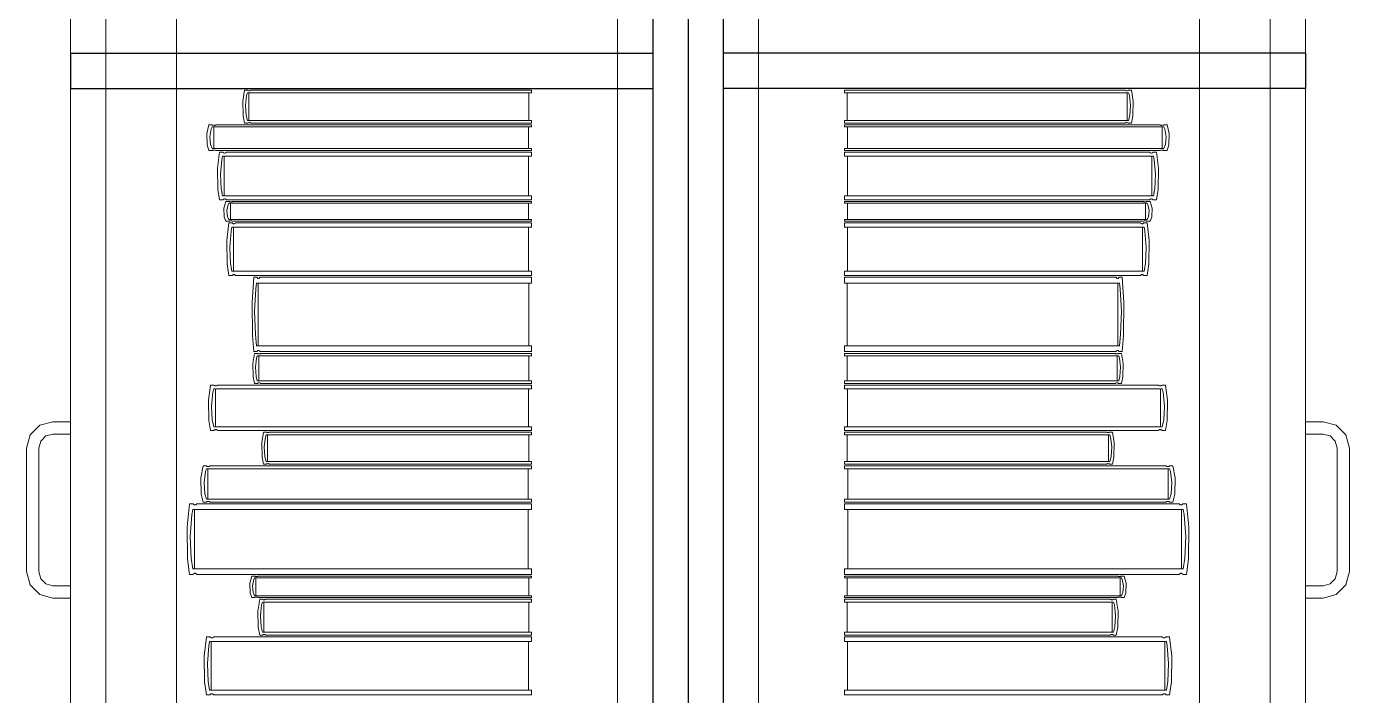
# Model space of a CAD drawing. Header units: inches. Extents: x -19 to 5698, y -728 to 92.
# Drawn here: x 104.835 to 105.585, y 19.856 to 20.236 of the extents above; entities that cross this region are included whole.
import ezdxf

# ---------------------------------------------------------------- set-up
doc = ezdxf.new("R2010")
doc.units = ezdxf.units.IN
doc.header["$MEASUREMENT"] = 0
doc.set_wipeout_variables(frame=1)
doc.linetypes.add('Wipeout_Contour', pattern=[1, 0, -1])
doc.layers.add('Interior - Mobiliario', color=7, linetype='Continuous')

msp = doc.modelspace()

# ---------------------------------------------------------------- linework, layer by layer
at = {"layer": 'Interior - Mobiliario', "color": 175, "linetype": 'Continuous', "lineweight": 13}
for p, q in [((104.88026, 19.48074), (104.88026, 20.94074)), ((105.19026, 20.94074), (105.19026, 19.48074)), ((105.23026, 20.94074), (105.23026, 19.48074)), ((105.54026, 19.48074), (105.54026, 20.94074)), ((104.95803, 20.18518), (104.95783, 20.19352)), ((104.96007, 20.19683), (104.95939, 20.19111)), ((104.95939, 20.19111), (104.9598, 20.18537)), ((105.46045, 20.19683), (105.46113, 20.19111)), ((105.46113, 20.19111), (105.46072, 20.18537)), ((105.46249, 20.18518), (105.46269, 20.19352)), ((104.95892, 20.18109), (104.95803, 20.18518)), ((104.9598, 20.18537), (104.96055, 20.18258)), ((104.96055, 20.18258), (105.1216, 20.18258)), ((105.1216, 20.18258), (105.1216, 20.18109)), ((105.45997, 20.18258), (105.29892, 20.18258)), ((105.29892, 20.18258), (105.29892, 20.18109)), ((105.46072, 20.18537), (105.45997, 20.18258)), ((105.4616, 20.18109), (105.46249, 20.18518)), ((104.93744, 20.17525), (104.93867, 20.18009)), ((104.93767, 20.16875), (104.93744, 20.17525)), ((104.93867, 20.18009), (104.94066, 20.18009)), ((104.93996, 20.17783), (104.9392, 20.17337)), ((104.9405, 20.17893), (104.93996, 20.17783)), ((105.1216, 20.17893), (104.9405, 20.17893)), ((104.94066, 20.18009), (104.94081, 20.18001)), ((104.94081, 20.18001), (104.94105, 20.17993)), ((104.94105, 20.17993), (104.9413, 20.17987)), ((104.9413, 20.17987), (104.94157, 20.17985)), ((104.94142, 20.16673), (104.94142, 20.17893)), ((104.94157, 20.17985), (104.94184, 20.17985)), ((104.94184, 20.17985), (104.9421, 20.17988)), ((104.9421, 20.17988), (104.94236, 20.17994)), ((104.94236, 20.17994), (104.94259, 20.18003)), ((104.94259, 20.18003), (104.94269, 20.18009)), ((104.94269, 20.18009), (105.1216, 20.18009)), ((104.96069, 20.18109), (104.95892, 20.18109)), ((104.96078, 20.18116), (104.96069, 20.18109)), ((104.96099, 20.18127), (104.96078, 20.18116)), ((104.96121, 20.18135), (104.96099, 20.18127)), ((104.96145, 20.1814), (104.96121, 20.18135)), ((104.96169, 20.1814), (104.96145, 20.1814)), ((104.96192, 20.18137), (104.96169, 20.1814)), ((104.96215, 20.1813), (104.96192, 20.18137)), ((104.96236, 20.18119), (104.96215, 20.1813)), ((104.96249, 20.18109), (104.96236, 20.18119)), ((105.1216, 20.18109), (104.96249, 20.18109)), ((105.11977, 20.17893), (105.11977, 20.16673)), ((105.1216, 20.18009), (105.1216, 20.17893)), ((105.29892, 20.18109), (105.45803, 20.18109)), ((105.47783, 20.18009), (105.29892, 20.18009)), ((105.29892, 20.18009), (105.29892, 20.17893)), ((105.29892, 20.17893), (105.48002, 20.17893)), ((105.30075, 20.17893), (105.30075, 20.16673)), ((105.45803, 20.18109), (105.45816, 20.18119)), ((105.45816, 20.18119), (105.45837, 20.1813)), ((105.45837, 20.1813), (105.4586, 20.18137)), ((105.4586, 20.18137), (105.45883, 20.1814)), ((105.45883, 20.1814), (105.45907, 20.1814)), ((105.45907, 20.1814), (105.45931, 20.18135)), ((105.45931, 20.18135), (105.45953, 20.18127)), ((105.45953, 20.18127), (105.45974, 20.18116)), ((105.45974, 20.18116), (105.45983, 20.18109)), ((105.45983, 20.18109), (105.4616, 20.18109)), ((105.47793, 20.18003), (105.47783, 20.18009)), ((105.47816, 20.17994), (105.47793, 20.18003)), ((105.47842, 20.17988), (105.47816, 20.17994)), ((105.47868, 20.17985), (105.47842, 20.17988)), ((105.47895, 20.17985), (105.47868, 20.17985)), ((105.47922, 20.17987), (105.47895, 20.17985)), ((105.4791, 20.16673), (105.4791, 20.17893)), ((105.47947, 20.17993), (105.47922, 20.17987)), ((105.47971, 20.18001), (105.47947, 20.17993)), ((105.47986, 20.18009), (105.47971, 20.18001)), ((105.48185, 20.18009), (105.47986, 20.18009)), ((105.48002, 20.17893), (105.48056, 20.17783)), ((105.48056, 20.17783), (105.48132, 20.17337)), ((105.48307, 20.17525), (105.48185, 20.18009)), ((105.48285, 20.16875), (105.48307, 20.17525)), ((104.93867, 20.16557), (104.93767, 20.16875)), ((104.9392, 20.17337), (104.93966, 20.16891)), ((104.93966, 20.16891), (104.9405, 20.16673)), ((105.48086, 20.16891), (105.48002, 20.16673)), ((105.48132, 20.17337), (105.48086, 20.16891)), ((105.48185, 20.16557), (105.48285, 20.16875)), ((104.94066, 20.16557), (104.93867, 20.16557)), ((104.9405, 20.16673), (105.1216, 20.16673)), ((104.94076, 20.16563), (104.94066, 20.16557)), ((104.94099, 20.16571), (104.94076, 20.16563)), ((104.94125, 20.16578), (104.94099, 20.16571)), ((104.94151, 20.16581), (104.94125, 20.16578)), ((104.94178, 20.16581), (104.94151, 20.16581)), ((104.94205, 20.16579), (104.94178, 20.16581)), ((104.9423, 20.16573), (104.94205, 20.16579)), ((104.94254, 20.16565), (104.9423, 20.16573)), ((104.94269, 20.16557), (104.94254, 20.16565)), ((105.1216, 20.16557), (104.94269, 20.16557)), ((104.9435, 20.15559), (104.94468, 20.16457)), ((104.94468, 20.16457), (104.94661, 20.16457)), ((104.94593, 20.16037), (104.94519, 20.15212)), ((104.94645, 20.16241), (104.94593, 20.16037)), ((105.1216, 20.16241), (104.94645, 20.16241)), ((104.94661, 20.16457), (104.94675, 20.16442)), ((104.94675, 20.16442), (104.94698, 20.16427)), ((104.94698, 20.16427), (104.94723, 20.16417)), ((104.94723, 20.16417), (104.94748, 20.16412)), ((104.94734, 20.1398), (104.94734, 20.16241)), ((104.94734, 20.16241), (105.11983, 20.16241)), ((104.94748, 20.16412), (104.94775, 20.16413)), ((104.94775, 20.16413), (104.948, 20.16419)), ((104.948, 20.16419), (104.94824, 20.1643)), ((104.94824, 20.1643), (104.94847, 20.16446)), ((104.94847, 20.16446), (104.94857, 20.16457)), ((104.94857, 20.16457), (105.1216, 20.16457)), ((105.11983, 20.16241), (105.11983, 20.1398)), ((105.1216, 20.16673), (105.1216, 20.16557)), ((105.1216, 20.16457), (105.1216, 20.16241)), ((105.48002, 20.16673), (105.29892, 20.16673)), ((105.29892, 20.16673), (105.29892, 20.16557)), ((105.29892, 20.16557), (105.47783, 20.16557)), ((105.47195, 20.16457), (105.29892, 20.16457)), ((105.29892, 20.16457), (105.29892, 20.16241)), ((105.29892, 20.16241), (105.47407, 20.16241)), ((105.47318, 20.16241), (105.30069, 20.16241)), ((105.30069, 20.16241), (105.30069, 20.1398)), ((105.47205, 20.16446), (105.47195, 20.16457)), ((105.47227, 20.1643), (105.47205, 20.16446)), ((105.47252, 20.16419), (105.47227, 20.1643)), ((105.47277, 20.16413), (105.47252, 20.16419)), ((105.47303, 20.16412), (105.47277, 20.16413)), ((105.47329, 20.16417), (105.47303, 20.16412)), ((105.47318, 20.1398), (105.47318, 20.16241)), ((105.47354, 20.16427), (105.47329, 20.16417)), ((105.47377, 20.16442), (105.47354, 20.16427)), ((105.47391, 20.16457), (105.47377, 20.16442)), ((105.47584, 20.16457), (105.47391, 20.16457)), ((105.47407, 20.16241), (105.47459, 20.16037)), ((105.47459, 20.16037), (105.47533, 20.15212)), ((105.47702, 20.15559), (105.47584, 20.16457)), ((105.47783, 20.16557), (105.47798, 20.16565)), ((105.47798, 20.16565), (105.47822, 20.16573)), ((105.47822, 20.16573), (105.47847, 20.16579)), ((105.47847, 20.16579), (105.47874, 20.16581)), ((105.47874, 20.16581), (105.47901, 20.16581)), ((105.47901, 20.16581), (105.47927, 20.16578)), ((105.47927, 20.16578), (105.47952, 20.16571)), ((105.47952, 20.16571), (105.47976, 20.16563)), ((105.47976, 20.16563), (105.47986, 20.16557)), ((105.47986, 20.16557), (105.48185, 20.16557)), ((104.94372, 20.14355), (104.9435, 20.15559)), ((105.4768, 20.14355), (105.47702, 20.15559)), ((104.94519, 20.15212), (104.94564, 20.14383)), ((105.47533, 20.15212), (105.47488, 20.14383)), ((104.94468, 20.13764), (104.94372, 20.14355)), ((104.94661, 20.13764), (104.94468, 20.13764)), ((104.94564, 20.14383), (104.94645, 20.1398)), ((104.94645, 20.1398), (105.1216, 20.1398)), ((104.9467, 20.13775), (104.94661, 20.13764)), ((104.94693, 20.13791), (104.9467, 20.13775)), ((104.94717, 20.13802), (104.94693, 20.13791)), ((104.94743, 20.13808), (104.94717, 20.13802)), ((105.11983, 20.1398), (104.94734, 20.1398)), ((104.94769, 20.13809), (104.94743, 20.13808)), ((104.94795, 20.13804), (104.94769, 20.13809)), ((104.94819, 20.13794), (104.94795, 20.13804)), ((104.94842, 20.13779), (104.94819, 20.13794)), ((104.94857, 20.13764), (104.94842, 20.13779)), ((105.1216, 20.13764), (104.94857, 20.13764)), ((105.1216, 20.1398), (105.1216, 20.13764)), ((105.47407, 20.1398), (105.29892, 20.1398)), ((105.29892, 20.1398), (105.29892, 20.13764)), ((105.29892, 20.13764), (105.47195, 20.13764)), ((105.30069, 20.1398), (105.47318, 20.1398)), ((105.47195, 20.13764), (105.4721, 20.13779)), ((105.4721, 20.13779), (105.47233, 20.13794)), ((105.47233, 20.13794), (105.47257, 20.13804)), ((105.47257, 20.13804), (105.47283, 20.13809)), ((105.47283, 20.13809), (105.47309, 20.13808)), ((105.47309, 20.13808), (105.47335, 20.13802)), ((105.47335, 20.13802), (105.47359, 20.13791)), ((105.47359, 20.13791), (105.47382, 20.13775)), ((105.47382, 20.13775), (105.47391, 20.13764)), ((105.47391, 20.13764), (105.47584, 20.13764)), ((105.47488, 20.14383), (105.47407, 20.1398)), ((105.47584, 20.13764), (105.4768, 20.14355)), ((104.94717, 20.13293), (104.94833, 20.13664)), ((104.94738, 20.12796), (104.94717, 20.13293)), ((104.94833, 20.13664), (104.95022, 20.13664)), ((104.94955, 20.13491), (104.94883, 20.1315)), ((104.94883, 20.1315), (104.94927, 20.12808)), ((104.95006, 20.13575), (104.94955, 20.13491)), ((105.1216, 20.13575), (104.95006, 20.13575)), ((104.95022, 20.13664), (104.95036, 20.13658)), ((104.95036, 20.13658), (104.95058, 20.13652)), ((104.95058, 20.13652), (104.95082, 20.13648)), ((104.95082, 20.13648), (104.95108, 20.13646)), ((104.95093, 20.12642), (104.95093, 20.13575)), ((104.95108, 20.13646), (104.95133, 20.13646)), ((104.95133, 20.13646), (104.95158, 20.13648)), ((104.95158, 20.13648), (104.95182, 20.13653)), ((104.95182, 20.13653), (104.95204, 20.1366)), ((104.95204, 20.1366), (104.95213, 20.13664)), ((104.95213, 20.13664), (105.1216, 20.13664)), ((105.11987, 20.13575), (105.11987, 20.12642)), ((105.1216, 20.13664), (105.1216, 20.13575)), ((105.46839, 20.13664), (105.29892, 20.13664)), ((105.29892, 20.13664), (105.29892, 20.13575)), ((105.29892, 20.13575), (105.47046, 20.13575)), ((105.30065, 20.13575), (105.30065, 20.12642)), ((105.46848, 20.1366), (105.46839, 20.13664)), ((105.4687, 20.13653), (105.46848, 20.1366)), ((105.46894, 20.13648), (105.4687, 20.13653)), ((105.46919, 20.13646), (105.46894, 20.13648)), ((105.46944, 20.13646), (105.46919, 20.13646)), ((105.4697, 20.13648), (105.46944, 20.13646)), ((105.46959, 20.12642), (105.46959, 20.13575)), ((105.46994, 20.13652), (105.4697, 20.13648)), ((105.47016, 20.13658), (105.46994, 20.13652)), ((105.4703, 20.13664), (105.47016, 20.13658)), ((105.47219, 20.13664), (105.4703, 20.13664)), ((105.47046, 20.13575), (105.47097, 20.13491)), ((105.47097, 20.13491), (105.47169, 20.1315)), ((105.47169, 20.1315), (105.47125, 20.12808)), ((105.47335, 20.13293), (105.47219, 20.13664)), ((105.47314, 20.12796), (105.47335, 20.13293)), ((104.94833, 20.12553), (104.94738, 20.12796)), ((104.95022, 20.12553), (104.94833, 20.12553)), ((104.94885, 20.11458), (104.95001, 20.12453)), ((104.94927, 20.12808), (104.95006, 20.12642)), ((104.95001, 20.12453), (104.95187, 20.12453)), ((104.95006, 20.12642), (105.1216, 20.12642)), ((104.95031, 20.12557), (104.95022, 20.12553)), ((104.95053, 20.12564), (104.95031, 20.12557)), ((104.95077, 20.12568), (104.95053, 20.12564)), ((104.95102, 20.12571), (104.95077, 20.12568)), ((104.95127, 20.12571), (104.95102, 20.12571)), ((104.95153, 20.12569), (104.95127, 20.12571)), ((104.95177, 20.12565), (104.95153, 20.12569)), ((104.95199, 20.12559), (104.95177, 20.12565)), ((104.95187, 20.12453), (104.95201, 20.12437)), ((104.95213, 20.12553), (104.95199, 20.12559)), ((104.95201, 20.12437), (104.95223, 20.1242)), ((105.1216, 20.12553), (104.95213, 20.12553)), ((104.95223, 20.1242), (104.95247, 20.12408)), ((104.95247, 20.12408), (104.95272, 20.12403)), ((104.95272, 20.12403), (104.95298, 20.12404)), ((104.95298, 20.12404), (104.95322, 20.1241)), ((104.95322, 20.1241), (104.95346, 20.12423)), ((104.95346, 20.12423), (104.95368, 20.12441)), ((104.95368, 20.12441), (104.95377, 20.12453)), ((104.95377, 20.12453), (105.1216, 20.12453)), ((105.1216, 20.12642), (105.1216, 20.12553)), ((105.1216, 20.12453), (105.1216, 20.12214)), ((105.47046, 20.12642), (105.29892, 20.12642)), ((105.29892, 20.12642), (105.29892, 20.12553)), ((105.29892, 20.12553), (105.46839, 20.12553)), ((105.46675, 20.12453), (105.29892, 20.12453)), ((105.29892, 20.12453), (105.29892, 20.12214)), ((105.46684, 20.12441), (105.46675, 20.12453)), ((105.46706, 20.12423), (105.46684, 20.12441)), ((105.4673, 20.1241), (105.46706, 20.12423)), ((105.46754, 20.12404), (105.4673, 20.1241)), ((105.4678, 20.12403), (105.46754, 20.12404)), ((105.46805, 20.12408), (105.4678, 20.12403)), ((105.46829, 20.1242), (105.46805, 20.12408)), ((105.46851, 20.12437), (105.46829, 20.1242)), ((105.46839, 20.12553), (105.46853, 20.12559)), ((105.46865, 20.12453), (105.46851, 20.12437)), ((105.46853, 20.12559), (105.46875, 20.12565)), ((105.47051, 20.12453), (105.46865, 20.12453)), ((105.46875, 20.12565), (105.46899, 20.12569)), ((105.46899, 20.12569), (105.46924, 20.12571)), ((105.46924, 20.12571), (105.4695, 20.12571)), ((105.4695, 20.12571), (105.46975, 20.12568)), ((105.46975, 20.12568), (105.46999, 20.12564)), ((105.46999, 20.12564), (105.47021, 20.12557)), ((105.47021, 20.12557), (105.4703, 20.12553)), ((105.4703, 20.12553), (105.47219, 20.12553)), ((105.47125, 20.12808), (105.47046, 20.12642)), ((105.47167, 20.11458), (105.47051, 20.12453)), ((105.47219, 20.12553), (105.47314, 20.12796)), ((104.95121, 20.11988), (104.9505, 20.11073)), ((104.95172, 20.12214), (104.95121, 20.11988)), ((105.1216, 20.12214), (104.95172, 20.12214)), ((104.95258, 20.09708), (104.95258, 20.12214)), ((105.11989, 20.12214), (105.11989, 20.09708)), ((105.29892, 20.12214), (105.4688, 20.12214)), ((105.30063, 20.12214), (105.30063, 20.09708)), ((105.46794, 20.09708), (105.46794, 20.12214)), ((105.4688, 20.12214), (105.46931, 20.11988)), ((105.46931, 20.11988), (105.47002, 20.11073)), ((104.94907, 20.10124), (104.94885, 20.11458)), ((104.9505, 20.11073), (104.95093, 20.10155)), ((105.47002, 20.11073), (105.46959, 20.10155)), ((105.47145, 20.10124), (105.47167, 20.11458)), ((104.95001, 20.09469), (104.94907, 20.10124)), ((104.95093, 20.10155), (104.95172, 20.09708)), ((105.46959, 20.10155), (105.4688, 20.09708)), ((105.47051, 20.09469), (105.47145, 20.10124)), ((104.95187, 20.09469), (104.95001, 20.09469)), ((104.95172, 20.09708), (105.1216, 20.09708)), ((104.95197, 20.09481), (104.95187, 20.09469)), ((104.95218, 20.09499), (104.95197, 20.09481)), ((104.95242, 20.09512), (104.95218, 20.09499)), ((104.95267, 20.09518), (104.95242, 20.09512)), ((104.95292, 20.09519), (104.95267, 20.09518)), ((104.95317, 20.09514), (104.95292, 20.09519)), ((104.95341, 20.09502), (104.95317, 20.09514)), ((104.95363, 20.09485), (104.95341, 20.09502)), ((104.95377, 20.09469), (104.95363, 20.09485)), ((105.1216, 20.09469), (104.95377, 20.09469)), ((104.96311, 20.07962), (104.96416, 20.09369)), ((104.96416, 20.09369), (104.96588, 20.09369)), ((104.96588, 20.09369), (104.966, 20.09347)), ((104.966, 20.09347), (104.96621, 20.09322)), ((104.96621, 20.09322), (104.96643, 20.09306)), ((104.96643, 20.09306), (104.96666, 20.09299)), ((104.96666, 20.09299), (104.96689, 20.093)), ((104.96689, 20.093), (104.96712, 20.09309)), ((104.96712, 20.09309), (104.96733, 20.09327)), ((104.96733, 20.09327), (104.96753, 20.09353)), ((104.96753, 20.09353), (104.96762, 20.09369)), ((104.96762, 20.09369), (105.1216, 20.09369)), ((105.1216, 20.09708), (105.1216, 20.09469)), ((105.1216, 20.09369), (105.1216, 20.09032)), ((105.4688, 20.09708), (105.29892, 20.09708)), ((105.29892, 20.09708), (105.29892, 20.09469)), ((105.29892, 20.09469), (105.46675, 20.09469)), ((105.4529, 20.09369), (105.29892, 20.09369)), ((105.29892, 20.09369), (105.29892, 20.09032)), ((105.45299, 20.09353), (105.4529, 20.09369)), ((105.45319, 20.09327), (105.45299, 20.09353)), ((105.4534, 20.09309), (105.45319, 20.09327)), ((105.45363, 20.093), (105.4534, 20.09309)), ((105.45386, 20.09299), (105.45363, 20.093)), ((105.45409, 20.09306), (105.45386, 20.09299)), ((105.45431, 20.09322), (105.45409, 20.09306)), ((105.45451, 20.09347), (105.45431, 20.09322)), ((105.45464, 20.09369), (105.45451, 20.09347)), ((105.45636, 20.09369), (105.45464, 20.09369)), ((105.45741, 20.07962), (105.45636, 20.09369)), ((105.46675, 20.09469), (105.46689, 20.09485)), ((105.46689, 20.09485), (105.46711, 20.09502)), ((105.46711, 20.09502), (105.46735, 20.09514)), ((105.46735, 20.09514), (105.4676, 20.09519)), ((105.4676, 20.09519), (105.46785, 20.09518)), ((105.46785, 20.09518), (105.4681, 20.09512)), ((105.4681, 20.09512), (105.46834, 20.09499)), ((105.46834, 20.09499), (105.46855, 20.09481)), ((105.46855, 20.09481), (105.46865, 20.09469)), ((105.46865, 20.09469), (105.47051, 20.09469)), ((104.96527, 20.08712), (104.96461, 20.07418)), ((104.96574, 20.09032), (104.96527, 20.08712)), ((105.1216, 20.09032), (104.96574, 20.09032)), ((104.96653, 20.05487), (104.96653, 20.09032)), ((105.12003, 20.09032), (105.12003, 20.05487)), ((105.29892, 20.09032), (105.45478, 20.09032)), ((105.30049, 20.09032), (105.30049, 20.05487)), ((105.45399, 20.05487), (105.45399, 20.09032)), ((105.45478, 20.09032), (105.45525, 20.08712)), ((105.45525, 20.08712), (105.45591, 20.07418)), ((104.9633, 20.06075), (104.96311, 20.07962)), ((105.45722, 20.06075), (105.45741, 20.07962)), ((104.96461, 20.07418), (104.96501, 20.06119)), ((105.45591, 20.07418), (105.45551, 20.06119)), ((104.96416, 20.0515), (104.9633, 20.06075)), ((104.96501, 20.06119), (104.96574, 20.05487)), ((105.45551, 20.06119), (105.45478, 20.05487)), ((105.45636, 20.0515), (105.45722, 20.06075)), ((104.9635, 20.04484), (104.96455, 20.0505)), ((104.96588, 20.0515), (104.96416, 20.0515)), ((104.96455, 20.0505), (104.96626, 20.0505)), ((104.96566, 20.04785), (104.965, 20.04265)), ((104.96612, 20.04914), (104.96566, 20.04785)), ((104.96574, 20.05487), (105.1216, 20.05487)), ((104.96596, 20.05166), (104.96588, 20.0515)), ((104.96616, 20.05192), (104.96596, 20.05166)), ((105.1216, 20.04914), (104.96612, 20.04914)), ((104.96638, 20.0521), (104.96616, 20.05192)), ((104.96626, 20.0505), (104.96639, 20.05041)), ((104.96661, 20.05219), (104.96638, 20.0521)), ((104.96639, 20.05041), (104.96659, 20.05031)), ((104.96659, 20.05031), (104.96681, 20.05025)), ((104.96684, 20.0522), (104.96661, 20.05219)), ((104.96681, 20.05025), (104.96704, 20.05021)), ((104.96707, 20.05213), (104.96684, 20.0522)), ((104.96691, 20.03488), (104.96691, 20.04914)), ((104.96704, 20.05021), (104.96727, 20.05022)), ((104.96729, 20.05197), (104.96707, 20.05213)), ((104.96727, 20.05022), (104.9675, 20.05026)), ((104.96749, 20.05172), (104.96729, 20.05197)), ((104.96762, 20.0515), (104.96749, 20.05172)), ((104.9675, 20.05026), (104.96771, 20.05033)), ((105.1216, 20.0515), (104.96762, 20.0515)), ((104.96771, 20.05033), (104.96791, 20.05043)), ((104.96791, 20.05043), (104.968, 20.0505)), ((104.968, 20.0505), (105.1216, 20.0505)), ((105.12003, 20.04914), (105.12003, 20.03488)), ((105.1216, 20.05487), (105.1216, 20.0515)), ((105.1216, 20.0505), (105.1216, 20.04914)), ((105.45478, 20.05487), (105.29892, 20.05487)), ((105.29892, 20.05487), (105.29892, 20.0515)), ((105.29892, 20.0515), (105.4529, 20.0515)), ((105.45252, 20.0505), (105.29892, 20.0505)), ((105.29892, 20.0505), (105.29892, 20.04914)), ((105.29892, 20.04914), (105.4544, 20.04914)), ((105.30049, 20.04914), (105.30049, 20.03488)), ((105.45261, 20.05043), (105.45252, 20.0505)), ((105.45281, 20.05033), (105.45261, 20.05043)), ((105.45302, 20.05026), (105.45281, 20.05033)), ((105.4529, 20.0515), (105.45303, 20.05172)), ((105.45325, 20.05022), (105.45302, 20.05026)), ((105.45303, 20.05172), (105.45323, 20.05197)), ((105.45323, 20.05197), (105.45345, 20.05213)), ((105.45348, 20.05021), (105.45325, 20.05022)), ((105.45345, 20.05213), (105.45368, 20.0522)), ((105.45371, 20.05025), (105.45348, 20.05021)), ((105.45361, 20.03488), (105.45361, 20.04914)), ((105.45368, 20.0522), (105.45391, 20.05219)), ((105.45393, 20.05031), (105.45371, 20.05025)), ((105.45391, 20.05219), (105.45414, 20.0521)), ((105.45413, 20.05041), (105.45393, 20.05031)), ((105.45426, 20.0505), (105.45413, 20.05041)), ((105.45414, 20.0521), (105.45436, 20.05192)), ((105.45597, 20.0505), (105.45426, 20.0505)), ((105.45436, 20.05192), (105.45456, 20.05166)), ((105.4544, 20.04914), (105.45486, 20.04785)), ((105.45456, 20.05166), (105.45464, 20.0515)), ((105.45464, 20.0515), (105.45636, 20.0515)), ((105.45486, 20.04785), (105.45552, 20.04265)), ((105.45702, 20.04484), (105.45597, 20.0505)), ((104.96369, 20.03724), (104.9635, 20.04484)), ((104.965, 20.04265), (104.9654, 20.03742)), ((105.45552, 20.04265), (105.45512, 20.03742)), ((105.45683, 20.03724), (105.45702, 20.04484)), ((104.93839, 20.02396), (104.93962, 20.03252)), ((104.93962, 20.03252), (104.94159, 20.03252)), ((104.94159, 20.03252), (104.94174, 20.03238)), ((104.94351, 20.03242), (104.94361, 20.03252)), ((104.94361, 20.03252), (105.1216, 20.03252)), ((104.96455, 20.03352), (104.96369, 20.03724)), ((104.96626, 20.03352), (104.96455, 20.03352)), ((104.9654, 20.03742), (104.96612, 20.03488)), ((104.96612, 20.03488), (105.1216, 20.03488)), ((104.96634, 20.03358), (104.96626, 20.03352)), ((104.96654, 20.03369), (104.96634, 20.03358)), ((104.96676, 20.03376), (104.96654, 20.03369)), ((104.96699, 20.0338), (104.96676, 20.03376)), ((104.96722, 20.0338), (104.96699, 20.0338)), ((104.96745, 20.03377), (104.96722, 20.0338)), ((104.96767, 20.03371), (104.96745, 20.03377)), ((104.96787, 20.03361), (104.96767, 20.03371)), ((104.968, 20.03352), (104.96787, 20.03361)), ((105.1216, 20.03352), (104.968, 20.03352)), ((105.1216, 20.03488), (105.1216, 20.03352)), ((105.1216, 20.03252), (105.1216, 20.03047)), ((105.4544, 20.03488), (105.29892, 20.03488)), ((105.29892, 20.03488), (105.29892, 20.03352)), ((105.29892, 20.03352), (105.45252, 20.03352)), ((105.47691, 20.03252), (105.29892, 20.03252)), ((105.29892, 20.03252), (105.29892, 20.03047)), ((105.45252, 20.03352), (105.45265, 20.03361)), ((105.45265, 20.03361), (105.45285, 20.03371)), ((105.45285, 20.03371), (105.45307, 20.03377)), ((105.45307, 20.03377), (105.4533, 20.0338)), ((105.4533, 20.0338), (105.45353, 20.0338)), ((105.45353, 20.0338), (105.45376, 20.03376)), ((105.45376, 20.03376), (105.45398, 20.03369)), ((105.45398, 20.03369), (105.45418, 20.03358)), ((105.45418, 20.03358), (105.45426, 20.03352)), ((105.45426, 20.03352), (105.45597, 20.03352)), ((105.45512, 20.03742), (105.4544, 20.03488)), ((105.45597, 20.03352), (105.45683, 20.03724)), ((105.47701, 20.03242), (105.47691, 20.03252)), ((105.47893, 20.03252), (105.47878, 20.03238)), ((105.4809, 20.03252), (105.47893, 20.03252)), ((105.48213, 20.02396), (105.4809, 20.03252)), ((104.9409, 20.02852), (104.94014, 20.02065)), ((104.94144, 20.03047), (104.9409, 20.02852)), ((105.1216, 20.03047), (104.94144, 20.03047)), ((104.94174, 20.03238), (104.94198, 20.03223)), ((104.94198, 20.03223), (104.94223, 20.03214)), ((104.94223, 20.03214), (104.9425, 20.03209)), ((104.94235, 20.00892), (104.94235, 20.03047)), ((104.9425, 20.03209), (104.94277, 20.03209)), ((104.94277, 20.03209), (104.94303, 20.03215)), ((104.94303, 20.03215), (104.94328, 20.03226)), ((104.94328, 20.03226), (104.94351, 20.03242)), ((105.11978, 20.03047), (105.11978, 20.00892)), ((105.29892, 20.03047), (105.47908, 20.03047)), ((105.30074, 20.03047), (105.30074, 20.00892)), ((105.47724, 20.03226), (105.47701, 20.03242)), ((105.47749, 20.03215), (105.47724, 20.03226)), ((105.47775, 20.03209), (105.47749, 20.03215)), ((105.47802, 20.03209), (105.47775, 20.03209)), ((105.47829, 20.03214), (105.47802, 20.03209)), ((105.47817, 20.00892), (105.47817, 20.03047)), ((105.47854, 20.03223), (105.47829, 20.03214)), ((105.47878, 20.03238), (105.47854, 20.03223)), ((105.47908, 20.03047), (105.47962, 20.02852)), ((105.47962, 20.02852), (105.48038, 20.02065)), ((104.93862, 20.01249), (104.93839, 20.02396)), ((104.94014, 20.02065), (104.9406, 20.01276)), ((105.48038, 20.02065), (105.47992, 20.01276)), ((105.4819, 20.01249), (105.48213, 20.02396)), ((104.84276, 20.00973), (104.85026, 20.01174)), ((104.85026, 20.01174), (104.86026, 20.01174)), ((104.86026, 20.01174), (104.86026, 20.00474)), ((104.93962, 20.00686), (104.93862, 20.01249)), ((104.9406, 20.01276), (104.94144, 20.00892)), ((105.47992, 20.01276), (105.47908, 20.00892)), ((105.4809, 20.00686), (105.4819, 20.01249)), ((105.57026, 20.01174), (105.56026, 20.01174)), ((105.56026, 20.01174), (105.56026, 20.00474)), ((105.57776, 20.00973), (105.57026, 20.01174)), ((104.83526, 19.99674), (104.83727, 20.00424)), ((104.83727, 20.00424), (104.84276, 20.00973)), ((104.84626, 20.00366), (104.84333, 20.00074)), ((104.85026, 20.00474), (104.84626, 20.00366)), ((104.86026, 20.00474), (104.85026, 20.00474)), ((104.94159, 20.00686), (104.93962, 20.00686)), ((104.94144, 20.00892), (105.1216, 20.00892)), ((104.9417, 20.00696), (104.94159, 20.00686)), ((104.94193, 20.00712), (104.9417, 20.00696)), ((104.94218, 20.00723), (104.94193, 20.00712)), ((104.94244, 20.00729), (104.94218, 20.00723)), ((104.94271, 20.00729), (104.94244, 20.00729)), ((104.94297, 20.00725), (104.94271, 20.00729)), ((104.94323, 20.00715), (104.94297, 20.00725)), ((104.94346, 20.007), (104.94323, 20.00715)), ((104.94361, 20.00686), (104.94346, 20.007)), ((105.1216, 20.00686), (104.94361, 20.00686)), ((104.96863, 19.9998), (104.96965, 20.00586)), ((104.96965, 20.00586), (104.9713, 20.00586)), ((104.97072, 20.00303), (104.97009, 19.99745)), ((104.97117, 20.00441), (104.97072, 20.00303)), ((105.1216, 20.00441), (104.97117, 20.00441)), ((104.9713, 20.00586), (104.97143, 20.00577)), ((104.97143, 20.00577), (104.97162, 20.00566)), ((104.97162, 20.00566), (104.97184, 20.00559)), ((104.97184, 20.00559), (104.97206, 20.00556)), ((104.97193, 19.98913), (104.97193, 20.00441)), ((104.97206, 20.00556), (104.97228, 20.00556)), ((104.97228, 20.00556), (104.9725, 20.00561)), ((104.9725, 20.00561), (104.97271, 20.00568)), ((104.97271, 20.00568), (104.9729, 20.00579)), ((104.9729, 20.00579), (104.97299, 20.00586)), ((104.97299, 20.00586), (105.1216, 20.00586)), ((105.12008, 20.00441), (105.12008, 19.98913)), ((105.1216, 20.00892), (105.1216, 20.00686)), ((105.1216, 20.00586), (105.1216, 20.00441)), ((105.47908, 20.00892), (105.29892, 20.00892)), ((105.29892, 20.00892), (105.29892, 20.00686)), ((105.29892, 20.00686), (105.47691, 20.00686)), ((105.44753, 20.00586), (105.29892, 20.00586)), ((105.29892, 20.00586), (105.29892, 20.00441)), ((105.29892, 20.00441), (105.44935, 20.00441)), ((105.30044, 20.00441), (105.30044, 19.98913)), ((105.44762, 20.00579), (105.44753, 20.00586)), ((105.44781, 20.00568), (105.44762, 20.00579)), ((105.44802, 20.00561), (105.44781, 20.00568)), ((105.44824, 20.00556), (105.44802, 20.00561)), ((105.44846, 20.00556), (105.44824, 20.00556)), ((105.44868, 20.00559), (105.44846, 20.00556)), ((105.44859, 19.98913), (105.44859, 20.00441)), ((105.4489, 20.00566), (105.44868, 20.00559)), ((105.44909, 20.00577), (105.4489, 20.00566)), ((105.44922, 20.00586), (105.44909, 20.00577)), ((105.45087, 20.00586), (105.44922, 20.00586)), ((105.44935, 20.00441), (105.4498, 20.00303)), ((105.4498, 20.00303), (105.45043, 19.99745)), ((105.45189, 19.9998), (105.45087, 20.00586)), ((105.47691, 20.00686), (105.47706, 20.007)), ((105.47706, 20.007), (105.47729, 20.00715)), ((105.47729, 20.00715), (105.47755, 20.00725)), ((105.47755, 20.00725), (105.47781, 20.00729)), ((105.47781, 20.00729), (105.47808, 20.00729)), ((105.47808, 20.00729), (105.47834, 20.00723)), ((105.47834, 20.00723), (105.47859, 20.00712)), ((105.47859, 20.00712), (105.47882, 20.00696)), ((105.47882, 20.00696), (105.47893, 20.00686)), ((105.47893, 20.00686), (105.4809, 20.00686)), ((105.56026, 20.00474), (105.57026, 20.00474)), ((105.57026, 20.00474), (105.57426, 20.00366)), ((105.57426, 20.00366), (105.57719, 20.00074)), ((105.58325, 20.00424), (105.57776, 20.00973)), ((105.58526, 19.99674), (105.58325, 20.00424)), ((104.83526, 19.92674), (104.83526, 19.99674)), ((104.84333, 20.00074), (104.84226, 19.99674)), ((104.84226, 19.99674), (104.84226, 19.92674)), ((104.96882, 19.99166), (104.96863, 19.9998)), ((104.97009, 19.99745), (104.97047, 19.99185)), ((105.45043, 19.99745), (105.45005, 19.99185)), ((105.4517, 19.99166), (105.45189, 19.9998)), ((105.57719, 20.00074), (105.57826, 19.99674)), ((105.57826, 19.99674), (105.57826, 19.92674)), ((105.58526, 19.92674), (105.58526, 19.99674)), ((104.96965, 19.98767), (104.96882, 19.99166)), ((104.9713, 19.98767), (104.96965, 19.98767)), ((104.97047, 19.99185), (104.97117, 19.98913)), ((104.97117, 19.98913), (105.1216, 19.98913)), ((104.97139, 19.98774), (104.9713, 19.98767)), ((104.97158, 19.98785), (104.97139, 19.98774)), ((104.97179, 19.98793), (104.97158, 19.98785)), ((104.97201, 19.98797), (104.97179, 19.98793)), ((104.97223, 19.98797), (104.97201, 19.98797)), ((104.97245, 19.98794), (104.97223, 19.98797)), ((104.97266, 19.98787), (104.97245, 19.98794)), ((104.97286, 19.98777), (104.97266, 19.98787)), ((104.97299, 19.98767), (104.97286, 19.98777)), ((105.1216, 19.98767), (104.97299, 19.98767)), ((105.1216, 19.98913), (105.1216, 19.98767)), ((105.44935, 19.98913), (105.29892, 19.98913)), ((105.29892, 19.98913), (105.29892, 19.98767)), ((105.29892, 19.98767), (105.44753, 19.98767)), ((105.44753, 19.98767), (105.44766, 19.98777)), ((105.44766, 19.98777), (105.44785, 19.98787)), ((105.44785, 19.98787), (105.44807, 19.98794)), ((105.44807, 19.98794), (105.44829, 19.98797)), ((105.44829, 19.98797), (105.44851, 19.98797)), ((105.44851, 19.98797), (105.44873, 19.98793)), ((105.44873, 19.98793), (105.44894, 19.98785)), ((105.44894, 19.98785), (105.44913, 19.98774)), ((105.44913, 19.98774), (105.44922, 19.98767)), ((105.44922, 19.98767), (105.45087, 19.98767)), ((105.45005, 19.99185), (105.44935, 19.98913)), ((105.45087, 19.98767), (105.4517, 19.99166)), ((104.93411, 19.97985), (104.93536, 19.98667)), ((104.93536, 19.98667), (104.93739, 19.98667)), ((104.93667, 19.98348), (104.9359, 19.97721)), ((104.93723, 19.98503), (104.93667, 19.98348)), ((105.1216, 19.98503), (104.93723, 19.98503)), ((104.93739, 19.98667), (104.93754, 19.98656)), ((104.93754, 19.98656), (104.93778, 19.98644)), ((104.93778, 19.98644), (104.93804, 19.98637)), ((104.93804, 19.98637), (104.93831, 19.98633)), ((104.93816, 19.96786), (104.93816, 19.98503)), ((104.93831, 19.98633), (104.93859, 19.98633)), ((104.93859, 19.98633), (104.93886, 19.98638)), ((104.93886, 19.98638), (104.93911, 19.98647)), ((104.93911, 19.98647), (104.93935, 19.98659)), ((104.93935, 19.98659), (104.93945, 19.98667)), ((104.93945, 19.98667), (105.1216, 19.98667)), ((105.11974, 19.98503), (105.11974, 19.96786)), ((105.1216, 19.98667), (105.1216, 19.98503)), ((105.48107, 19.98667), (105.29892, 19.98667)), ((105.29892, 19.98667), (105.29892, 19.98503)), ((105.29892, 19.98503), (105.48329, 19.98503)), ((105.30078, 19.98503), (105.30078, 19.96786)), ((105.48117, 19.98659), (105.48107, 19.98667)), ((105.48141, 19.98647), (105.48117, 19.98659)), ((105.48166, 19.98638), (105.48141, 19.98647)), ((105.48193, 19.98633), (105.48166, 19.98638)), ((105.48221, 19.98633), (105.48193, 19.98633)), ((105.48248, 19.98637), (105.48221, 19.98633)), ((105.48236, 19.96786), (105.48236, 19.98503)), ((105.48274, 19.98644), (105.48248, 19.98637)), ((105.48298, 19.98656), (105.48274, 19.98644)), ((105.48313, 19.98667), (105.48298, 19.98656)), ((105.48516, 19.98667), (105.48313, 19.98667)), ((105.48329, 19.98503), (105.48385, 19.98348)), ((105.48385, 19.98348), (105.48462, 19.97721)), ((105.48641, 19.97985), (105.48516, 19.98667)), ((104.93434, 19.97071), (104.93411, 19.97985)), ((104.9359, 19.97721), (104.93637, 19.97092)), ((105.48462, 19.97721), (105.48415, 19.97092)), ((105.48618, 19.97071), (105.48641, 19.97985)), ((104.92629, 19.95186), (104.92759, 19.96522)), ((104.92759, 19.96522), (104.9297, 19.96522)), ((104.9297, 19.96522), (104.92986, 19.96501)), ((104.92986, 19.96501), (104.93011, 19.96478)), ((104.9315, 19.96482), (104.93174, 19.96507)), ((104.93174, 19.96507), (104.93185, 19.96522)), ((104.93185, 19.96522), (105.1216, 19.96522)), ((104.93536, 19.96622), (104.93434, 19.97071)), ((104.93739, 19.96622), (104.93536, 19.96622)), ((104.93637, 19.97092), (104.93723, 19.96786)), ((104.93723, 19.96786), (105.1216, 19.96786)), ((104.93749, 19.9663), (104.93739, 19.96622)), ((104.93773, 19.96642), (104.93749, 19.9663)), ((104.93798, 19.96651), (104.93773, 19.96642)), ((104.93825, 19.96656), (104.93798, 19.96651)), ((104.93853, 19.96656), (104.93825, 19.96656)), ((104.9388, 19.96652), (104.93853, 19.96656)), ((104.93906, 19.96645), (104.9388, 19.96652)), ((104.9393, 19.96633), (104.93906, 19.96645)), ((104.93945, 19.96622), (104.9393, 19.96633)), ((105.1216, 19.96622), (104.93945, 19.96622)), ((105.1216, 19.96786), (105.1216, 19.96622)), ((105.1216, 19.96522), (105.1216, 19.96202)), ((105.48329, 19.96786), (105.29892, 19.96786)), ((105.29892, 19.96786), (105.29892, 19.96622)), ((105.29892, 19.96622), (105.48107, 19.96622)), ((105.48867, 19.96522), (105.29892, 19.96522)), ((105.29892, 19.96522), (105.29892, 19.96202)), ((105.48107, 19.96622), (105.48122, 19.96633)), ((105.48122, 19.96633), (105.48146, 19.96645)), ((105.48146, 19.96645), (105.48172, 19.96652)), ((105.48172, 19.96652), (105.48199, 19.96656)), ((105.48199, 19.96656), (105.48227, 19.96656)), ((105.48227, 19.96656), (105.48254, 19.96651)), ((105.48254, 19.96651), (105.48279, 19.96642)), ((105.48279, 19.96642), (105.48303, 19.9663)), ((105.48303, 19.9663), (105.48313, 19.96622)), ((105.48313, 19.96622), (105.48516, 19.96622)), ((105.48415, 19.97092), (105.48329, 19.96786)), ((105.48516, 19.96622), (105.48618, 19.97071)), ((105.48878, 19.96507), (105.48867, 19.96522)), ((105.48902, 19.96482), (105.48878, 19.96507)), ((105.49066, 19.96501), (105.49041, 19.96478)), ((105.49082, 19.96522), (105.49066, 19.96501)), ((105.49293, 19.96522), (105.49082, 19.96522)), ((105.49423, 19.95186), (105.49293, 19.96522)), ((104.92896, 19.95898), (104.92815, 19.9467)), ((104.92953, 19.96202), (104.92896, 19.95898)), ((105.1216, 19.96202), (104.92953, 19.96202)), ((104.93011, 19.96478), (104.93038, 19.96462)), ((104.93038, 19.96462), (104.93067, 19.96455)), ((104.9305, 19.92837), (104.9305, 19.96202)), ((104.93067, 19.96455), (104.93095, 19.96456)), ((104.93095, 19.96456), (104.93123, 19.96465)), ((104.93123, 19.96465), (104.9315, 19.96482)), ((105.11966, 19.96202), (105.11966, 19.92837)), ((105.29892, 19.96202), (105.49099, 19.96202)), ((105.30086, 19.96202), (105.30086, 19.92837)), ((105.48929, 19.96465), (105.48902, 19.96482)), ((105.48957, 19.96456), (105.48929, 19.96465)), ((105.48985, 19.96455), (105.48957, 19.96456)), ((105.49014, 19.96462), (105.48985, 19.96455)), ((105.49002, 19.92837), (105.49002, 19.96202)), ((105.49041, 19.96478), (105.49014, 19.96462)), ((105.49099, 19.96202), (105.49156, 19.95898)), ((105.49156, 19.95898), (105.49237, 19.9467)), ((104.92653, 19.93395), (104.92629, 19.95186)), ((105.49399, 19.93395), (105.49423, 19.95186)), ((104.92815, 19.9467), (104.92864, 19.93437)), ((105.49237, 19.9467), (105.49188, 19.93437)), ((104.92759, 19.92517), (104.92653, 19.93395)), ((104.92864, 19.93437), (104.92953, 19.92837)), ((104.92953, 19.92837), (105.1216, 19.92837)), ((105.1216, 19.92837), (105.1216, 19.92517)), ((105.49099, 19.92837), (105.29892, 19.92837)), ((105.29892, 19.92837), (105.29892, 19.92517)), ((105.49188, 19.93437), (105.49099, 19.92837)), ((105.49293, 19.92517), (105.49399, 19.93395)), ((104.83727, 19.91924), (104.83526, 19.92674)), ((104.84226, 19.92674), (104.84333, 19.92274)), ((104.84333, 19.92274), (104.84626, 19.91981)), ((104.9297, 19.92517), (104.92759, 19.92517)), ((104.92981, 19.92532), (104.9297, 19.92517)), ((104.93006, 19.92557), (104.92981, 19.92532)), ((104.93032, 19.92574), (104.93006, 19.92557)), ((104.9306, 19.92583), (104.93032, 19.92574)), ((104.93089, 19.92584), (104.9306, 19.92583)), ((104.93117, 19.92576), (104.93089, 19.92584)), ((104.93144, 19.92561), (104.93117, 19.92576)), ((104.93169, 19.92538), (104.93144, 19.92561)), ((104.93185, 19.92517), (104.93169, 19.92538)), ((105.1216, 19.92517), (104.93185, 19.92517)), ((104.96191, 19.92015), (104.96298, 19.92417)), ((104.96211, 19.91477), (104.96191, 19.92015)), ((104.96298, 19.92417), (104.9647, 19.92417)), ((104.96409, 19.92229), (104.96343, 19.9186)), ((104.96456, 19.9232), (104.96409, 19.92229)), ((105.1216, 19.9232), (104.96456, 19.9232)), ((104.9647, 19.92417), (104.96483, 19.9241)), ((104.96483, 19.9241), (104.96504, 19.92403)), ((104.96504, 19.92403), (104.96526, 19.92399)), ((104.96526, 19.92399), (104.96549, 19.92397)), ((104.96536, 19.91309), (104.96536, 19.9232)), ((104.96549, 19.92397), (104.96572, 19.92397)), ((104.96572, 19.92397), (104.96595, 19.924)), ((104.96595, 19.924), (104.96617, 19.92405)), ((104.96617, 19.92405), (104.96637, 19.92412)), ((104.96637, 19.92412), (104.96646, 19.92417)), ((104.96646, 19.92417), (105.1216, 19.92417)), ((105.12002, 19.9232), (105.12002, 19.91309)), ((105.1216, 19.92417), (105.1216, 19.9232)), ((105.29892, 19.92517), (105.48867, 19.92517)), ((105.45406, 19.92417), (105.29892, 19.92417)), ((105.29892, 19.92417), (105.29892, 19.9232)), ((105.29892, 19.9232), (105.45596, 19.9232)), ((105.3005, 19.9232), (105.3005, 19.91309)), ((105.45415, 19.92412), (105.45406, 19.92417)), ((105.45435, 19.92405), (105.45415, 19.92412)), ((105.45457, 19.924), (105.45435, 19.92405)), ((105.4548, 19.92397), (105.45457, 19.924)), ((105.45503, 19.92397), (105.4548, 19.92397)), ((105.45526, 19.92399), (105.45503, 19.92397)), ((105.45516, 19.91309), (105.45516, 19.9232)), ((105.45548, 19.92403), (105.45526, 19.92399)), ((105.45569, 19.9241), (105.45548, 19.92403)), ((105.45582, 19.92417), (105.45569, 19.9241)), ((105.45754, 19.92417), (105.45582, 19.92417)), ((105.45596, 19.9232), (105.45643, 19.92229)), ((105.45643, 19.92229), (105.45709, 19.9186)), ((105.45861, 19.92015), (105.45754, 19.92417)), ((105.45841, 19.91477), (105.45861, 19.92015)), ((105.48867, 19.92517), (105.48883, 19.92538)), ((105.48883, 19.92538), (105.48908, 19.92561)), ((105.48908, 19.92561), (105.48935, 19.92576)), ((105.48935, 19.92576), (105.48963, 19.92584)), ((105.48963, 19.92584), (105.48992, 19.92583)), ((105.48992, 19.92583), (105.4902, 19.92574)), ((105.4902, 19.92574), (105.49046, 19.92557)), ((105.49046, 19.92557), (105.49071, 19.92532)), ((105.49071, 19.92532), (105.49082, 19.92517)), ((105.49082, 19.92517), (105.49293, 19.92517)), ((105.57719, 19.92274), (105.57426, 19.91981)), ((105.57826, 19.92674), (105.57719, 19.92274)), ((105.58325, 19.91924), (105.58526, 19.92674)), ((104.84276, 19.91375), (104.83727, 19.91924)), ((104.85026, 19.91174), (104.84276, 19.91375)), ((104.84626, 19.91981), (104.85026, 19.91874)), ((104.85026, 19.91874), (104.86026, 19.91874)), ((104.86026, 19.91874), (104.86026, 19.91174)), ((104.96298, 19.91213), (104.96211, 19.91477)), ((104.96343, 19.9186), (104.96383, 19.91489)), ((104.96383, 19.91489), (104.96456, 19.91309)), ((104.96456, 19.91309), (105.1216, 19.91309)), ((105.1216, 19.91309), (105.1216, 19.91213)), ((105.45596, 19.91309), (105.29892, 19.91309)), ((105.29892, 19.91309), (105.29892, 19.91213)), ((105.45669, 19.91489), (105.45596, 19.91309)), ((105.45709, 19.9186), (105.45669, 19.91489)), ((105.45754, 19.91213), (105.45841, 19.91477)), ((105.56026, 19.91874), (105.56026, 19.91174)), ((105.57026, 19.91874), (105.56026, 19.91874)), ((105.57426, 19.91981), (105.57026, 19.91874)), ((105.57026, 19.91174), (105.57776, 19.91375)), ((105.57776, 19.91375), (105.58325, 19.91924)), ((104.86026, 19.91174), (104.85026, 19.91174)), ((104.9647, 19.91213), (104.96298, 19.91213)), ((104.96479, 19.91218), (104.9647, 19.91213)), ((104.96499, 19.91225), (104.96479, 19.91218)), ((104.96521, 19.9123), (104.96499, 19.91225)), ((104.96544, 19.91233), (104.96521, 19.9123)), ((104.96567, 19.91233), (104.96544, 19.91233)), ((104.9659, 19.91231), (104.96567, 19.91233)), ((104.96612, 19.91226), (104.9659, 19.91231)), ((104.96633, 19.91219), (104.96612, 19.91226)), ((104.96646, 19.91213), (104.96633, 19.91219)), ((104.96645, 19.90433), (104.96749, 19.91113)), ((105.1216, 19.91213), (104.96646, 19.91213)), ((104.96749, 19.91113), (104.96916, 19.91113)), ((104.96857, 19.90795), (104.96793, 19.9017)), ((104.96903, 19.9095), (104.96857, 19.90795)), ((105.1216, 19.9095), (104.96903, 19.9095)), ((104.96916, 19.91113), (104.96929, 19.91102)), ((104.96929, 19.91102), (104.96949, 19.9109)), ((104.96949, 19.9109), (104.96971, 19.91083)), ((104.96971, 19.91083), (104.96993, 19.91079)), ((104.9698, 19.89238), (104.9698, 19.9095)), ((104.96993, 19.91079), (104.97016, 19.91079)), ((104.97016, 19.91079), (104.97038, 19.91084)), ((104.97038, 19.91084), (104.97059, 19.91093)), ((104.97059, 19.91093), (104.97079, 19.91105)), ((104.97079, 19.91105), (104.97087, 19.91113)), ((104.97087, 19.91113), (105.1216, 19.91113)), ((105.12006, 19.9095), (105.12006, 19.89238)), ((105.1216, 19.91113), (105.1216, 19.9095)), ((105.29892, 19.91213), (105.45406, 19.91213)), ((105.44965, 19.91113), (105.29892, 19.91113)), ((105.29892, 19.91113), (105.29892, 19.9095)), ((105.29892, 19.9095), (105.45149, 19.9095)), ((105.30046, 19.9095), (105.30046, 19.89238)), ((105.44973, 19.91105), (105.44965, 19.91113)), ((105.44993, 19.91093), (105.44973, 19.91105)), ((105.45014, 19.91084), (105.44993, 19.91093)), ((105.45036, 19.91079), (105.45014, 19.91084)), ((105.45059, 19.91079), (105.45036, 19.91079)), ((105.45081, 19.91083), (105.45059, 19.91079)), ((105.45072, 19.89238), (105.45072, 19.9095)), ((105.45103, 19.9109), (105.45081, 19.91083)), ((105.45123, 19.91102), (105.45103, 19.9109)), ((105.45136, 19.91113), (105.45123, 19.91102)), ((105.45303, 19.91113), (105.45136, 19.91113)), ((105.45149, 19.9095), (105.45195, 19.90795)), ((105.45195, 19.90795), (105.45259, 19.9017)), ((105.45407, 19.90433), (105.45303, 19.91113)), ((105.45406, 19.91213), (105.45419, 19.91219)), ((105.45419, 19.91219), (105.4544, 19.91226)), ((105.4544, 19.91226), (105.45462, 19.91231)), ((105.45462, 19.91231), (105.45485, 19.91233)), ((105.45485, 19.91233), (105.45508, 19.91233)), ((105.45508, 19.91233), (105.45531, 19.9123)), ((105.45531, 19.9123), (105.45553, 19.91225)), ((105.45553, 19.91225), (105.45573, 19.91218)), ((105.45573, 19.91218), (105.45582, 19.91213)), ((105.45582, 19.91213), (105.45754, 19.91213)), ((105.56026, 19.91174), (105.57026, 19.91174)), ((104.96665, 19.89522), (104.96645, 19.90433)), ((104.96793, 19.9017), (104.96832, 19.89543)), ((105.45259, 19.9017), (105.4522, 19.89543)), ((105.45387, 19.89522), (105.45407, 19.90433)), ((104.96749, 19.89075), (104.96665, 19.89522)), ((104.96916, 19.89075), (104.96749, 19.89075)), ((104.96832, 19.89543), (104.96903, 19.89238)), ((104.96903, 19.89238), (105.1216, 19.89238)), ((104.96925, 19.89083), (104.96916, 19.89075)), ((104.96944, 19.89095), (104.96925, 19.89083)), ((104.96966, 19.89104), (104.96944, 19.89095)), ((104.96988, 19.89109), (104.96966, 19.89104)), ((104.97011, 19.89109), (104.96988, 19.89109)), ((104.97033, 19.89105), (104.97011, 19.89109)), ((104.97055, 19.89098), (104.97033, 19.89105)), ((104.97074, 19.89086), (104.97055, 19.89098)), ((104.97087, 19.89075), (104.97074, 19.89086)), ((105.1216, 19.89075), (104.97087, 19.89075)), ((105.1216, 19.89238), (105.1216, 19.89075)), ((105.45149, 19.89238), (105.29892, 19.89238)), ((105.29892, 19.89238), (105.29892, 19.89075)), ((105.29892, 19.89075), (105.44965, 19.89075)), ((105.44965, 19.89075), (105.44977, 19.89086)), ((105.44977, 19.89086), (105.44997, 19.89098)), ((105.44997, 19.89098), (105.45019, 19.89105)), ((105.45019, 19.89105), (105.45041, 19.89109)), ((105.45041, 19.89109), (105.45064, 19.89109)), ((105.45064, 19.89109), (105.45086, 19.89104)), ((105.45086, 19.89104), (105.45107, 19.89095)), ((105.45107, 19.89095), (105.45127, 19.89083)), ((105.45127, 19.89083), (105.45136, 19.89075)), ((105.45136, 19.89075), (105.45303, 19.89075)), ((105.4522, 19.89543), (105.45149, 19.89238)), ((105.45303, 19.89075), (105.45387, 19.89522)), ((104.93602, 19.87881), (104.93726, 19.88975)), ((104.93726, 19.88975), (104.93927, 19.88975)), ((104.93856, 19.88464), (104.93779, 19.87458)), ((104.93911, 19.88713), (104.93856, 19.88464)), ((105.1216, 19.88713), (104.93911, 19.88713)), ((104.93927, 19.88975), (104.93942, 19.88957)), ((104.93942, 19.88957), (104.93966, 19.88939)), ((104.93966, 19.88939), (104.93991, 19.88926)), ((104.93991, 19.88926), (104.94018, 19.8892)), ((104.94003, 19.85958), (104.94003, 19.88713)), ((104.94018, 19.8892), (104.94045, 19.88921)), ((104.94045, 19.88921), (104.94072, 19.88928)), ((104.94072, 19.88928), (104.94097, 19.88942)), ((104.94097, 19.88942), (104.94121, 19.88962)), ((104.94121, 19.88962), (104.94131, 19.88975)), ((104.94131, 19.88975), (105.1216, 19.88975)), ((105.11976, 19.88713), (105.11976, 19.85958)), ((105.1216, 19.88975), (105.1216, 19.88713)), ((105.47921, 19.88975), (105.29892, 19.88975)), ((105.29892, 19.88975), (105.29892, 19.88713)), ((105.29892, 19.88713), (105.48141, 19.88713)), ((105.30076, 19.88713), (105.30076, 19.85958)), ((105.47931, 19.88962), (105.47921, 19.88975)), ((105.47955, 19.88942), (105.47931, 19.88962)), ((105.4798, 19.88928), (105.47955, 19.88942)), ((105.48007, 19.88921), (105.4798, 19.88928)), ((105.48034, 19.8892), (105.48007, 19.88921)), ((105.48061, 19.88926), (105.48034, 19.8892)), ((105.48049, 19.85958), (105.48049, 19.88713)), ((105.48086, 19.88939), (105.48061, 19.88926)), ((105.4811, 19.88957), (105.48086, 19.88939)), ((105.48125, 19.88975), (105.4811, 19.88957)), ((105.48326, 19.88975), (105.48125, 19.88975)), ((105.48141, 19.88713), (105.48196, 19.88464)), ((105.48196, 19.88464), (105.48273, 19.87458)), ((105.4845, 19.87881), (105.48326, 19.88975)), ((104.93625, 19.86414), (104.93602, 19.87881)), ((105.48427, 19.86414), (105.4845, 19.87881)), ((104.93779, 19.87458), (104.93826, 19.86449)), ((105.48273, 19.87458), (105.48226, 19.86449)), ((104.93726, 19.85695), (104.93625, 19.86414)), ((104.93826, 19.86449), (104.93911, 19.85958)), ((105.48226, 19.86449), (105.48141, 19.85958)), ((105.48326, 19.85695), (105.48427, 19.86414)), ((104.93927, 19.85695), (104.93726, 19.85695)), ((104.93911, 19.85958), (105.1216, 19.85958)), ((104.93937, 19.85708), (104.93927, 19.85695)), ((104.9396, 19.85728), (104.93937, 19.85708)), ((104.93985, 19.85742), (104.9396, 19.85728)), ((104.94012, 19.85749), (104.93985, 19.85742)), ((104.94039, 19.8575), (104.94012, 19.85749)), ((104.94066, 19.85744), (104.94039, 19.8575)), ((104.94092, 19.85731), (104.94066, 19.85744)), ((104.94116, 19.85713), (104.94092, 19.85731)), ((104.94131, 19.85695), (104.94116, 19.85713)), ((105.1216, 19.85695), (104.94131, 19.85695)), ((105.1216, 19.85958), (105.1216, 19.85695)), ((105.48141, 19.85958), (105.29892, 19.85958)), ((105.29892, 19.85958), (105.29892, 19.85695)), ((105.29892, 19.85695), (105.47921, 19.85695)), ((105.47921, 19.85695), (105.47936, 19.85713)), ((105.47936, 19.85713), (105.4796, 19.85731)), ((105.4796, 19.85731), (105.47986, 19.85744)), ((105.47986, 19.85744), (105.48013, 19.8575)), ((105.48013, 19.8575), (105.4804, 19.85749)), ((105.4804, 19.85749), (105.48066, 19.85742)), ((105.48066, 19.85742), (105.48092, 19.85728)), ((105.48092, 19.85728), (105.48115, 19.85708)), ((105.48115, 19.85708), (105.48125, 19.85695)), ((105.48125, 19.85695), (105.48326, 19.85695))]:
    msp.add_line(p, q, dxfattribs=at)

# ---------------------------------------------------------------- next in the draw order: wipeouts: each hides what was drawn before it
at = {"color": 254, "linetype": 'Wipeout_Contour', "lineweight": 0, "ltscale": 3267.337969}
msp.add_wipeout([(104.86026, 20.20074), (105.19026, 20.20074), (105.19026, 20.22074), (104.86026, 20.22074)], dxfattribs=at).dxf.layer = 'Interior - Mobiliario'
at = {"color": 254, "linetype": 'Wipeout_Contour', "lineweight": 0, "ltscale": 3268.817516}
msp.add_wipeout([(105.56026, 20.20074), (105.56026, 20.22074), (105.23026, 20.22074), (105.23026, 20.20074)], dxfattribs=at).dxf.layer = 'Interior - Mobiliario'

# ---------------------------------------------------------------- next in the draw order: linework, layer by layer
at = {"layer": 'Interior - Mobiliario', "color": 175, "linetype": 'Continuous', "lineweight": 13}
for p, q in [((104.86026, 20.96074), (104.86026, 19.46074)), ((105.56026, 20.96074), (105.56026, 19.46074)), ((104.86026, 19.48074), (104.86026, 20.94074)), ((104.86026, 19.48074), (104.86026, 20.94074)), ((104.88026, 19.48074), (104.88026, 20.94074)), ((104.88026, 19.48074), (104.88026, 20.94074)), ((105.54026, 19.48074), (105.54026, 20.94074)), ((105.54026, 19.48074), (105.54026, 20.94074)), ((105.56026, 19.48074), (105.56026, 20.94074)), ((105.56026, 19.48074), (105.56026, 20.94074)), ((104.88026, 19.50074), (104.88026, 20.92074)), ((104.92026, 20.92074), (104.92026, 19.50074)), ((105.17026, 19.50074), (105.17026, 20.92074)), ((105.25026, 19.50074), (105.25026, 20.92074)), ((105.50026, 20.92074), (105.50026, 19.50074)), ((105.54026, 19.50074), (105.54026, 20.92074)), ((104.86026, 20.22074), (104.86026, 20.57974)), ((104.88026, 20.22074), (104.88026, 20.57974)), ((105.54026, 20.22074), (105.54026, 20.57974)), ((105.56026, 20.22074), (105.56026, 20.57974)), ((104.86026, 20.20074), (104.86026, 20.22074)), ((104.86026, 20.22074), (105.19026, 20.22074)), ((104.86026, 20.20074), (104.86026, 20.22074)), ((104.86026, 20.22074), (104.88026, 20.22074)), ((105.19026, 20.22074), (105.19026, 20.20074)), ((105.23026, 20.22074), (105.23026, 20.20074)), ((105.56026, 20.22074), (105.23026, 20.22074)), ((105.56026, 20.22074), (105.54026, 20.22074)), ((105.56026, 20.20074), (105.56026, 20.22074)), ((105.56026, 20.20074), (105.56026, 20.22074)), ((105.19026, 20.20074), (104.86026, 20.20074)), ((104.86026, 20.20074), (104.86026, 19.84174)), ((104.86026, 20.20074), (104.88026, 20.20074)), ((104.88026, 20.20074), (104.88026, 19.84174)), ((104.95783, 20.19352), (104.95892, 20.19974)), ((104.95892, 20.19974), (104.96069, 20.19974)), ((104.96055, 20.19824), (104.96007, 20.19683)), ((105.1216, 20.19824), (104.96055, 20.19824)), ((104.96069, 20.19974), (104.96082, 20.19964)), ((104.96082, 20.19964), (104.96103, 20.19953)), ((104.96103, 20.19953), (104.96126, 20.19946)), ((104.96126, 20.19946), (104.9615, 20.19942)), ((104.96136, 20.18258), (104.96136, 20.19824)), ((104.9615, 20.19942), (104.96174, 20.19943)), ((104.96174, 20.19943), (104.96197, 20.19947)), ((104.96197, 20.19947), (104.9622, 20.19955)), ((104.9622, 20.19955), (104.9624, 20.19966)), ((104.9624, 20.19966), (104.96249, 20.19974)), ((104.96249, 20.19974), (105.1216, 20.19974)), ((105.11998, 20.19824), (105.11998, 20.18258)), ((105.1216, 20.19974), (105.1216, 20.19824)), ((105.23026, 20.20074), (105.56026, 20.20074)), ((105.45803, 20.19974), (105.29892, 20.19974)), ((105.29892, 20.19974), (105.29892, 20.19824)), ((105.29892, 20.19824), (105.45997, 20.19824)), ((105.30054, 20.19824), (105.30054, 20.18258)), ((105.45812, 20.19966), (105.45803, 20.19974)), ((105.45832, 20.19955), (105.45812, 20.19966)), ((105.45855, 20.19947), (105.45832, 20.19955)), ((105.45878, 20.19943), (105.45855, 20.19947)), ((105.45902, 20.19942), (105.45878, 20.19943)), ((105.45926, 20.19946), (105.45902, 20.19942)), ((105.45916, 20.18258), (105.45916, 20.19824)), ((105.45949, 20.19953), (105.45926, 20.19946)), ((105.45969, 20.19964), (105.45949, 20.19953)), ((105.45983, 20.19974), (105.45969, 20.19964)), ((105.4616, 20.19974), (105.45983, 20.19974)), ((105.45997, 20.19824), (105.46045, 20.19683)), ((105.46269, 20.19352), (105.4616, 20.19974)), ((105.54026, 20.20074), (105.54026, 19.84174)), ((105.56026, 20.20074), (105.54026, 20.20074)), ((105.56026, 20.20074), (105.56026, 19.84174))]:
    msp.add_line(p, q, dxfattribs=at)
at = {"layer": 'Interior - Mobiliario', "color": 175, "linetype": 'Continuous', "lineweight": 30}
for p, q in [((104.86026, 20.22074), (105.19026, 20.22074)), ((104.86026, 20.22074), (104.86026, 20.20074)), ((105.19026, 20.22074), (105.19026, 20.20074)), ((105.56026, 20.22074), (105.23026, 20.22074)), ((105.23026, 20.22074), (105.23026, 20.20074)), ((105.56026, 20.22074), (105.56026, 20.20074)), ((104.86026, 20.20074), (105.19026, 20.20074)), ((105.56026, 20.20074), (105.23026, 20.20074))]:
    msp.add_line(p, q, dxfattribs=at)

# ---------------------------------------------------------------- next in the draw order: wipeouts: each hides what was drawn before it
at = {"color": 254, "linetype": 'Wipeout_Contour', "lineweight": 0, "ltscale": 3268.118999}
msp.add_wipeout([(105.23026, 19.48074), (105.23026, 20.94074), (105.21026, 20.94074), (105.21026, 19.48074)], dxfattribs=at).dxf.layer = 'Interior - Mobiliario'

# ---------------------------------------------------------------- next in the draw order: linework, layer by layer
at = {"layer": 'Interior - Mobiliario', "color": 175, "linetype": 'Continuous', "lineweight": 13}
for p, q in [((105.21026, 19.46074), (105.21026, 20.96074)), ((105.21026, 20.94074), (105.21026, 19.48074)), ((105.21026, 20.94074), (105.21026, 19.48074)), ((105.23026, 19.48074), (105.23026, 20.94074)), ((105.23026, 20.94074), (105.23026, 19.48074)), ((105.23026, 20.94074), (105.23026, 19.48074)), ((105.23026, 20.94074), (105.23026, 19.48074)), ((105.21026, 20.92074), (105.21026, 19.50074)), ((105.23026, 20.22074), (105.23026, 20.20074)), ((105.56026, 20.22074), (105.23026, 20.22074)), ((105.23026, 20.20074), (105.56026, 20.20074))]:
    msp.add_line(p, q, dxfattribs=at)
at = {"layer": 'Interior - Mobiliario', "color": 175, "linetype": 'Continuous', "lineweight": 30}
for p, q in [((105.21026, 20.94074), (105.21026, 19.48074)), ((105.23026, 20.94074), (105.23026, 19.48074))]:
    msp.add_line(p, q, dxfattribs=at)

# ---------------------------------------------------------------- next in the draw order: wipeouts: each hides what was drawn before it
at = {"color": 254, "linetype": 'Wipeout_Contour', "lineweight": 0, "ltscale": 3268.039024}
msp.add_wipeout([(105.19026, 19.48074), (105.21026, 19.48074), (105.21026, 20.94074), (105.19026, 20.94074)], dxfattribs=at).dxf.layer = 'Interior - Mobiliario'

# ---------------------------------------------------------------- next in the draw order: linework, layer by layer
at = {"layer": 'Interior - Mobiliario', "color": 175, "linetype": 'Continuous', "lineweight": 13}
for p, q in [((105.21026, 19.46074), (105.21026, 20.96074)), ((105.19026, 19.48074), (105.19026, 20.94074)), ((105.19026, 20.94074), (105.19026, 19.48074)), ((105.19026, 20.94074), (105.19026, 19.48074)), ((105.19026, 20.94074), (105.19026, 19.48074)), ((105.21026, 20.94074), (105.21026, 19.48074)), ((105.21026, 20.94074), (105.21026, 19.48074)), ((105.21026, 20.92074), (105.21026, 19.50074)), ((104.86026, 20.22074), (105.19026, 20.22074)), ((105.19026, 20.22074), (105.19026, 20.20074)), ((105.19026, 20.20074), (104.86026, 20.20074))]:
    msp.add_line(p, q, dxfattribs=at)
at = {"layer": 'Interior - Mobiliario', "color": 175, "linetype": 'Continuous', "lineweight": 30}
for p, q in [((105.19026, 20.94074), (105.19026, 19.48074)), ((105.21026, 20.94074), (105.21026, 19.48074))]:
    msp.add_line(p, q, dxfattribs=at)

doc.saveas('drawing.dxf')
